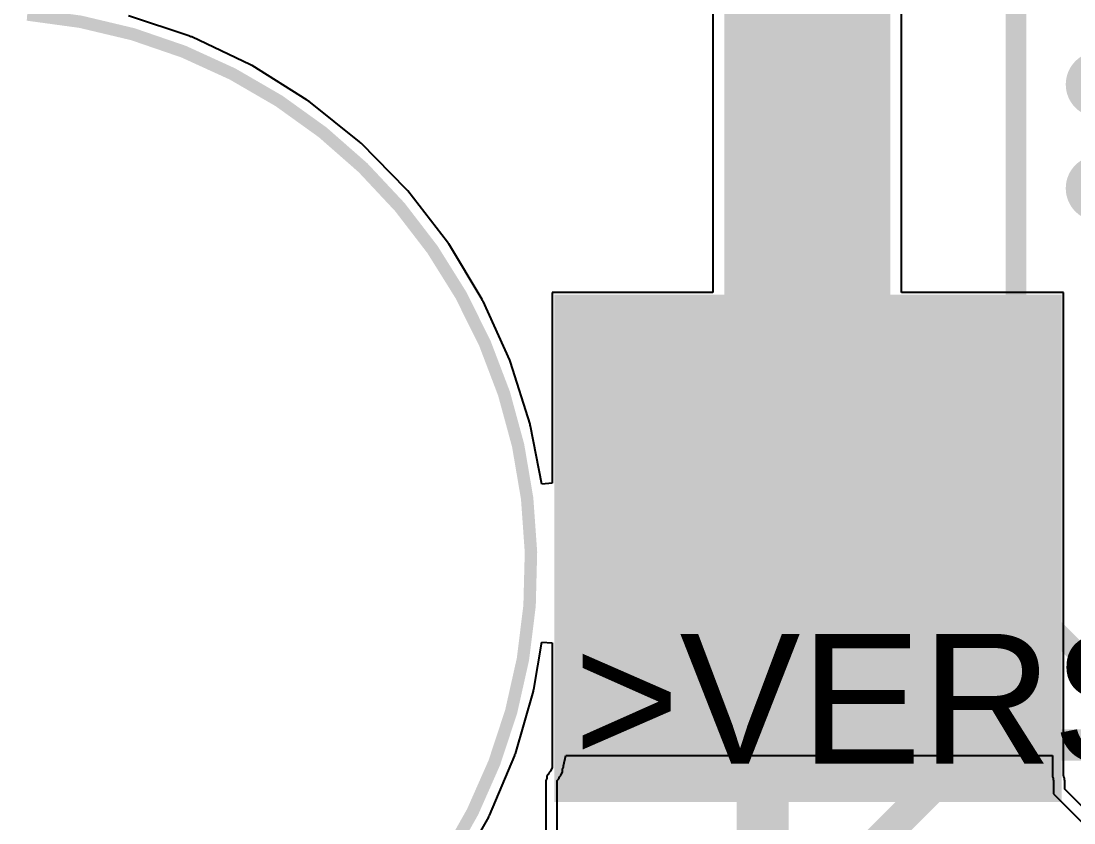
# Model space of a CAD drawing. Header units: millimetres. Extents: x -3 to 5381, y -54 to 5355.
# Drawn here: x 2.34 to 15.21, y -34.86 to -25.06 of the extents above; entities that cross this region are included whole.
import ezdxf

# ---------------------------------------------------------------- set-up
doc = ezdxf.new("R2010")
doc.units = ezdxf.units.MM
for name, color, linetype in [('BottomLayer', 5, 'Continuous'), ('BottomPaste', 16, 'Continuous'), ('BottomSolder', 6, 'Continuous'), ('Mechanical2', 216, 'Continuous'), ('TopLayer', 1, 'Continuous'), ('TopOverlay', 2, 'Continuous'), ('TopSolder', 216, 'Continuous')]:
    doc.layers.add(name, color=color, linetype=linetype)
doc.styles.add('Arial', font='arial.ttf', dxfattribs={"height": 0.2})

# ---------------------------------------------------------------- blocks, each defined once
blk = doc.blocks.new('6_0___SMD_P___B_36')
at = {"layer": 'BottomLayer'}
blk.add_hatch(color=5, dxfattribs=at).paths.add_polyline_path([(-3, 3), (3, 3), (3, -3), (-3, -3)])
at = {"layer": 'BottomPaste'}
blk.add_hatch(color=16, dxfattribs=at).paths.add_polyline_path([(-3, 3), (3, 3), (3, -3), (-3, -3)])
at = {"layer": 'BottomSolder'}
blk.add_hatch(color=6, dxfattribs=at).paths.add_polyline_path([(-3.102, 3.102), (3.102, 3.102), (3.102, -3.102), (-3.102, -3.102)])

msp = doc.modelspace()

# ---------------------------------------------------------------- hatches: boundary and pattern name
at = {"layer": 'BottomSolder'}
h = msp.add_hatch(color=6, dxfattribs=at)
edge = h.paths.add_edge_path()
edge.add_arc((15.513, -25.833), 0.402, 0, 360)
h = msp.add_hatch(color=6, dxfattribs=at)
edge = h.paths.add_edge_path()
edge.add_arc((15.513, -27.103), 0.402, 0, 360)
at = {"layer": 'TopSolder'}
h = msp.add_hatch(color=216, dxfattribs=at)
edge = h.paths.add_edge_path()
edge.add_arc((15.513, -25.833), 0.402, 0, 360)
h = msp.add_hatch(color=216, dxfattribs=at)
edge = h.paths.add_edge_path()
edge.add_arc((15.513, -27.103), 0.402, 0, 360)

# ---------------------------------------------------------------- linework, layer by layer
at = {"layer": 'BottomLayer'}
for p, q in [((10.797, -19.363), (10.797, -28.377)), ((13.103, -28.377), (13.103, -19.84)), ((4.401, -25.244), (3.648, -24.993)), ((4.411, -25.251), (4.401, -25.244)), ((4.423, -25.253), (4.411, -25.251)), ((5.141, -25.592), (4.423, -25.253)), ((5.151, -25.599), (5.141, -25.592)), ((5.162, -25.603), (5.151, -25.599)), ((5.836, -26.024), (5.162, -25.603)), ((5.845, -26.032), (5.836, -26.024)), ((5.855, -26.038), (5.845, -26.032)), ((6.475, -26.534), (5.855, -26.038)), ((6.483, -26.543), (6.475, -26.534)), ((6.493, -26.55), (6.483, -26.543)), ((7.05, -27.116), (6.493, -26.55)), ((7.056, -27.126), (7.05, -27.116)), ((7.065, -27.134), (7.056, -27.126)), ((7.552, -27.762), (7.065, -27.134)), ((7.557, -27.772), (7.552, -27.762)), ((7.566, -27.781), (7.557, -27.772)), ((7.975, -28.462), (7.566, -27.781)), ((10.797, -28.377), (8.83, -28.377)), ((8.83, -28.377), (8.83, -30.707)), ((15.084, -28.377), (13.103, -28.377)), ((15.084, -34.037), (15.084, -28.377)), ((7.979, -28.473), (7.975, -28.462)), ((7.986, -28.483), (7.979, -28.473)), ((8.313, -29.206), (7.986, -28.483)), ((8.316, -29.218), (8.313, -29.206)), ((8.322, -29.229), (8.316, -29.218)), ((8.561, -29.986), (8.322, -29.229)), ((8.563, -29.998), (8.561, -29.986)), ((8.567, -30.009), (8.563, -29.998)), ((8.703, -30.719), (8.567, -30.009)), ((8.83, -30.707), (8.703, -30.719)), ((8.607, -33.229), (8.703, -32.65)), ((8.703, -32.65), (8.83, -32.66)), ((8.83, -32.66), (8.83, -34.152)), ((8.381, -34.015), (8.602, -33.252)), ((8.602, -33.252), (8.603, -33.24)), ((8.603, -33.24), (8.607, -33.229)), ((8.064, -34.769), (8.373, -34.037)), ((8.373, -34.037), (8.375, -34.025)), ((8.375, -34.025), (8.381, -34.015)), ((8.968, -34.164), (8.996, -34.037)), ((8.996, -34.037), (10.344, -34.037)), ((10.344, -34.037), (14.947, -34.037)), ((14.947, -34.037), (14.947, -34.282)), ((15.084, -34.282), (15.084, -34.037)), ((8.794, -34.243), (8.783, -34.269)), ((8.81, -34.227), (8.794, -34.243)), ((8.829, -34.182), (8.81, -34.227)), ((8.83, -34.18), (8.829, -34.182)), ((8.829, -34.182), (8.829, -34.182)), ((8.83, -34.152), (8.83, -34.152)), ((8.83, -34.152), (8.83, -34.18)), ((8.937, -34.28), (8.956, -34.235)), ((8.956, -34.234), (8.957, -34.232)), ((8.956, -34.235), (8.956, -34.234)), ((8.957, -34.205), (8.968, -34.18)), ((8.957, -34.232), (8.957, -34.205)), ((8.968, -34.18), (8.968, -34.164)), ((8.763, -34.318), (8.753, -34.341)), ((8.753, -34.341), (8.753, -34.341)), ((8.753, -34.341), (8.753, -34.343)), ((8.753, -34.343), (8.753, -38.677)), ((8.764, -34.288), (8.763, -34.29)), ((8.763, -34.29), (8.763, -34.318)), ((8.783, -34.269), (8.764, -34.288)), ((8.783, -34.269), (8.783, -34.269)), ((8.89, -34.343), (8.891, -34.341)), ((8.89, -38.677), (8.89, -34.343)), ((8.891, -34.341), (8.91, -34.321)), ((8.91, -34.321), (8.921, -34.296)), ((8.921, -34.296), (8.937, -34.28)), ((14.947, -34.282), (14.95, -34.29)), ((14.95, -34.29), (14.95, -34.299)), ((14.95, -34.299), (14.957, -34.315)), ((14.957, -34.315), (14.957, -34.334)), ((14.957, -34.334), (14.961, -34.343)), ((14.961, -34.343), (14.961, -34.45)), ((15.088, -34.29), (15.084, -34.282)), ((15.088, -34.299), (15.088, -34.29)), ((15.095, -34.315), (15.088, -34.299)), ((15.095, -34.334), (15.095, -34.315)), ((15.098, -34.343), (15.095, -34.334)), ((15.098, -34.45), (15.098, -34.343)), ((14.961, -34.45), (14.961, -34.45)), ((14.961, -34.45), (14.961, -34.45)), ((14.961, -34.45), (14.961, -34.507)), ((15.412, -34.764), (15.098, -34.45)), ((15.098, -34.45), (15.098, -34.45)), ((14.961, -34.507), (15.315, -34.861)), ((7.661, -35.48), (8.054, -34.79)), ((8.054, -34.79), (8.057, -34.779)), ((8.057, -34.779), (8.064, -34.769))]:
    msp.add_line(p, q, dxfattribs=at)
for points, const_width in [([(11.95, -31.5), (11.95, -19.363)], 2.032), ([(11.405, -32.056), (11.957, -31.504)], 0.635), ([(11.405, -38.202), (11.405, -32.056)], 0.635)]:
    msp.add_lwpolyline(points, dxfattribs=dict(at, const_width=const_width))
for points, const_width in [([(11.442, -31.5, 1), (12.458, -31.5, 1)], 1.016), ([(11.798, -31.504, 1), (12.116, -31.504, 1)], 0.318), ([(11.246, -32.056, 1), (11.563, -32.056, 1)], 0.318), ([(11.246, -32.056, 1), (11.563, -32.056, 1)], 0.318)]:
    msp.add_lwpolyline(points, format="xyb", close=True, dxfattribs=dict(at, const_width=const_width))
at = {"layer": 'Mechanical2', "const_width": 0.152}
msp.add_lwpolyline([(2.411, -24.978, -0.852847), (3.36, -38.275)], format="xyb", dxfattribs=at)
at = {"layer": 'TopLayer'}
for points, const_width in [([(14.503, -32.029), (14.503, -20.32)], 0.254), ([(14.503, -32.029), (15.474, -33)], 0.254), ([(12.764, -35.141), (13.995, -33.909)], 0.381), ([(13.995, -33.909), (22.428, -33.909)], 0.381)]:
    msp.add_lwpolyline(points, dxfattribs=dict(at, const_width=const_width))
for points, const_width in [([(14.44, -32.029, 1), (14.567, -32.029, 1)], 0.127), ([(14.44, -32.029, 1), (14.567, -32.029, 1)], 0.127), ([(13.9, -33.909, 1), (14.091, -33.909, 1)], 0.191), ([(13.9, -33.909, 1), (14.091, -33.909, 1)], 0.191)]:
    msp.add_lwpolyline(points, format="xyb", close=True, dxfattribs=dict(at, const_width=const_width))

# ---------------------------------------------------------------- block references
at = {"rotation": 180}
msp.add_blockref('6_0___SMD_P___B_36', (11.957, -31.504), dxfattribs=at)

# ---------------------------------------------------------------- texts
at = {"layer": 'TopOverlay', "style": 'Arial'}
msp.add_text('>VERSION_4.0.0', height=1.5875, dxfattribs=at).set_placement((9.093, -34.138))

doc.saveas('drawing.dxf')
